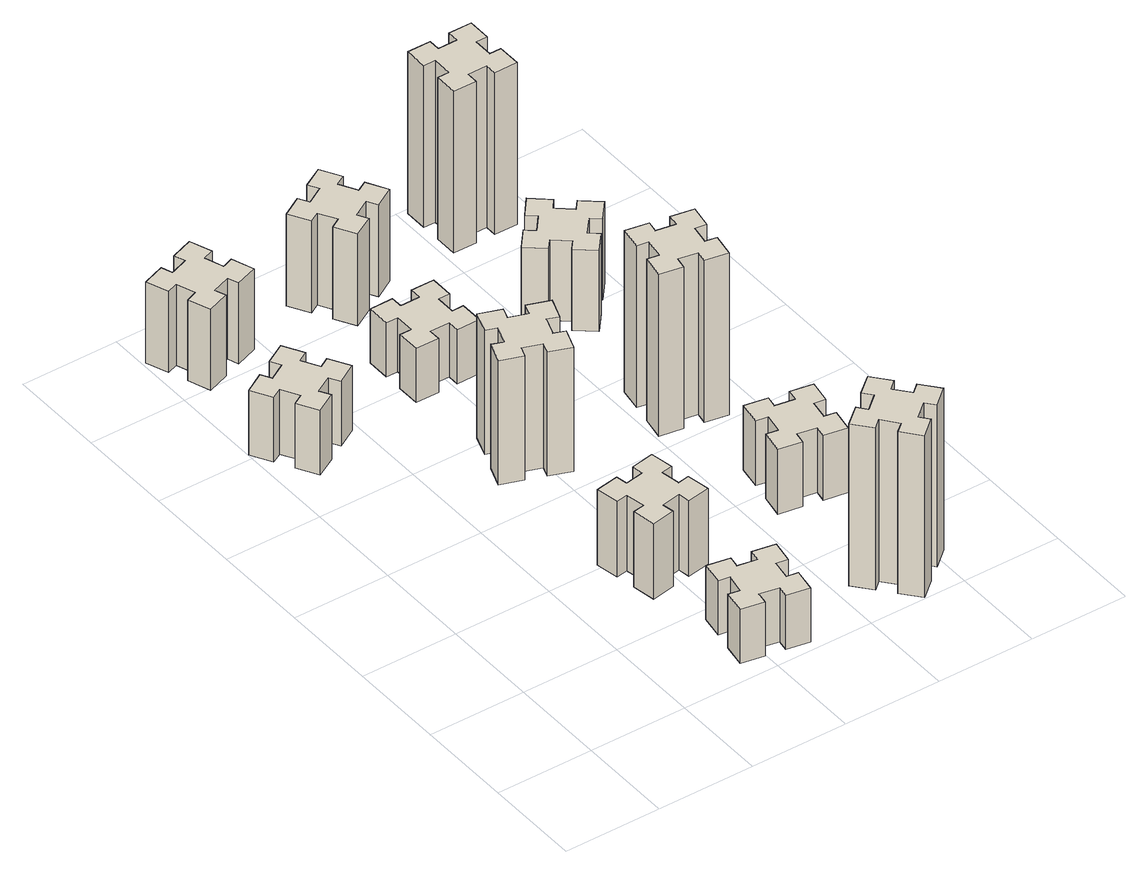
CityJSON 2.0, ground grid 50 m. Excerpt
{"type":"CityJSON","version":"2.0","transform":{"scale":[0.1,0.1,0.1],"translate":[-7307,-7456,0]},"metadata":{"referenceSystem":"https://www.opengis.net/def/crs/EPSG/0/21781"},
"CityObjects":{
"building1":{"type":"Building","attributes":{"class":"1000","function":"1000","usage":"1000","yearOfConstruction":2016,"roofType":"1000","measuredHeight":36,"storeysAboveGround":30,"storeysBelowGround":0},"geometry":[{"type":"Solid","lod":"1","boundaries":[[[[0,1,2,3,4,5,6,7,8,9,10,11,12,13,14,15,16,17,18,19]],[[17,16,20,21]],[[16,15,22,20]],[[15,14,23,22]],[[14,13,24,23]],[[13,12,25,24]],[[12,11,26,25]],[[11,10,27,26]],[[10,9,28,27]],[[9,8,29,28]],[[8,7,30,29]],[[7,6,31,30]],[[6,5,32,31]],[[5,4,33,32]],[[4,3,34,33]],[[3,2,35,34]],[[2,1,36,35]],[[1,0,37,36]],[[0,19,38,37]],[[19,18,39,38]],[[18,17,21,39]],[[24,25,26,27,28,29,30,31,32,33,34,35,36,37,38,39,21,20,22,23]]]]}]},
"building2":{"type":"Building","attributes":{"class":"1000","function":"1000","usage":"1000","yearOfConstruction":2016,"roofType":"1000","measuredHeight":30,"storeysAboveGround":30,"storeysBelowGround":0},"geometry":[{"type":"Solid","lod":"1","boundaries":[[[[40,41,42,43,44,45,46,47,48,49,50,51,52,53,54,55,56,57,58,59]],[[57,56,60,61]],[[56,55,62,60]],[[55,54,63,62]],[[54,53,64,63]],[[53,52,65,64]],[[52,51,66,65]],[[51,50,67,66]],[[50,49,68,67]],[[49,48,69,68]],[[48,47,70,69]],[[47,46,71,70]],[[46,45,72,71]],[[45,44,73,72]],[[44,43,74,73]],[[43,42,75,74]],[[42,41,76,75]],[[41,40,77,76]],[[40,59,78,77]],[[59,58,79,78]],[[58,57,61,79]],[[64,65,66,67,68,69,70,71,72,73,74,75,76,77,78,79,61,60,62,63]]]]}]},
"building3":{"type":"Building","attributes":{"class":"1000","function":"1000","usage":"1000","yearOfConstruction":2016,"roofType":"1000","measuredHeight":45,"storeysAboveGround":30,"storeysBelowGround":0},"geometry":[{"type":"Solid","lod":"1","boundaries":[[[[80,81,82,83,84,85,86,87,88,89,90,91,92,93,94,95,96,97,98,99]],[[97,96,100,101]],[[96,95,102,100]],[[95,94,103,102]],[[94,93,104,103]],[[93,92,105,104]],[[92,91,106,105]],[[91,90,107,106]],[[90,89,108,107]],[[89,88,109,108]],[[88,87,110,109]],[[87,86,111,110]],[[86,85,112,111]],[[85,84,113,112]],[[84,83,114,113]],[[83,82,115,114]],[[82,81,116,115]],[[81,80,117,116]],[[80,99,118,117]],[[99,98,119,118]],[[98,97,101,119]],[[104,105,106,107,108,109,110,111,112,113,114,115,116,117,118,119,101,100,102,103]]]]}]},
"building4":{"type":"Building","attributes":{"class":"1000","function":"1000","usage":"1000","yearOfConstruction":2016,"roofType":"1000","measuredHeight":42,"storeysAboveGround":30,"storeysBelowGround":0},"geometry":[{"type":"Solid","lod":"1","boundaries":[[[[120,121,122,123,124,125,126,127,128,129,130,131,132,133,134,135,136,137,138,139]],[[137,136,140,141]],[[136,135,142,140]],[[135,134,143,142]],[[134,133,144,143]],[[133,132,145,144]],[[132,131,146,145]],[[131,130,147,146]],[[130,129,148,147]],[[129,128,149,148]],[[128,127,150,149]],[[127,126,151,150]],[[126,125,152,151]],[[125,124,153,152]],[[124,123,154,153]],[[123,122,155,154]],[[122,121,156,155]],[[121,120,157,156]],[[120,139,158,157]],[[139,138,159,158]],[[138,137,141,159]],[[144,145,146,147,148,149,150,151,152,153,154,155,156,157,158,159,141,140,142,143]]]]}]},
"building5":{"type":"Building","attributes":{"class":"1000","function":"1000","usage":"1000","yearOfConstruction":2016,"roofType":"1000","measuredHeight":69,"storeysAboveGround":30,"storeysBelowGround":0},"geometry":[{"type":"Solid","lod":"1","boundaries":[[[[160,161,162,163,164,165,166,167,168,169,170,171,172,173,174,175,176,177,178,179]],[[177,176,180,181]],[[176,175,182,180]],[[175,174,183,182]],[[174,173,184,183]],[[173,172,185,184]],[[172,171,186,185]],[[171,170,187,186]],[[170,169,188,187]],[[169,168,189,188]],[[168,167,190,189]],[[167,166,191,190]],[[166,165,192,191]],[[165,164,193,192]],[[164,163,194,193]],[[163,162,195,194]],[[162,161,196,195]],[[161,160,197,196]],[[160,179,198,197]],[[179,178,199,198]],[[178,177,181,199]],[[184,185,186,187,188,189,190,191,192,193,194,195,196,197,198,199,181,180,182,183]]]]}]},
"building6":{"type":"Building","attributes":{"class":"1000","function":"1000","usage":"1000","yearOfConstruction":2016,"roofType":"1000","measuredHeight":30,"storeysAboveGround":30,"storeysBelowGround":0},"geometry":[{"type":"Solid","lod":"1","boundaries":[[[[200,201,202,203,204,205,206,207,208,209,210,211,212,213,214,215,216,217,218,219]],[[217,216,220,221]],[[216,215,222,220]],[[215,214,223,222]],[[214,213,224,223]],[[213,212,225,224]],[[212,211,226,225]],[[211,210,227,226]],[[210,209,228,227]],[[209,208,229,228]],[[208,207,230,229]],[[207,206,231,230]],[[206,205,232,231]],[[205,204,233,232]],[[204,203,234,233]],[[203,202,235,234]],[[202,201,236,235]],[[201,200,237,236]],[[200,219,238,237]],[[219,218,239,238]],[[218,217,221,239]],[[224,225,226,227,228,229,230,231,232,233,234,235,236,237,238,239,221,220,222,223]]]]}]},
"building7":{"type":"Building","attributes":{"class":"1000","function":"1000","usage":"1000","yearOfConstruction":2016,"roofType":"1000","measuredHeight":90,"storeysAboveGround":30,"storeysBelowGround":0},"geometry":[{"type":"Solid","lod":"1","boundaries":[[[[240,241,242,243,244,245,246,247,248,249,250,251,252,253,254,255,256,257,258,259]],[[257,256,260,261]],[[256,255,262,260]],[[255,254,263,262]],[[254,253,264,263]],[[253,252,265,264]],[[252,251,266,265]],[[251,250,267,266]],[[250,249,268,267]],[[249,248,269,268]],[[248,247,270,269]],[[247,246,271,270]],[[246,245,272,271]],[[245,244,273,272]],[[244,243,274,273]],[[243,242,275,274]],[[242,241,276,275]],[[241,240,277,276]],[[240,259,278,277]],[[259,258,279,278]],[[258,257,261,279]],[[264,265,266,267,268,269,270,271,272,273,274,275,276,277,278,279,261,260,262,263]]]]}]},
"building8":{"type":"Building","attributes":{"class":"1000","function":"1000","usage":"1000","yearOfConstruction":2016,"roofType":"1000","measuredHeight":51,"storeysAboveGround":30,"storeysBelowGround":0},"geometry":[{"type":"Solid","lod":"1","boundaries":[[[[280,281,282,283,284,285,286,287,288,289,290,291,292,293,294,295,296,297,298,299]],[[297,296,300,301]],[[296,295,302,300]],[[295,294,303,302]],[[294,293,304,303]],[[293,292,305,304]],[[292,291,306,305]],[[291,290,307,306]],[[290,289,308,307]],[[289,288,309,308]],[[288,287,310,309]],[[287,286,311,310]],[[286,285,312,311]],[[285,284,313,312]],[[284,283,314,313]],[[283,282,315,314]],[[282,281,316,315]],[[281,280,317,316]],[[280,299,318,317]],[[299,298,319,318]],[[298,297,301,319]],[[304,305,306,307,308,309,310,311,312,313,314,315,316,317,318,319,301,300,302,303]]]]}]},
"building9":{"type":"Building","attributes":{"class":"1000","function":"1000","usage":"1000","yearOfConstruction":2016,"roofType":"1000","measuredHeight":36,"storeysAboveGround":30,"storeysBelowGround":0},"geometry":[{"type":"Solid","lod":"1","boundaries":[[[[320,321,322,323,324,325,326,327,328,329,330,331,332,333,334,335,336,337,338,339]],[[337,336,340,341]],[[336,335,342,340]],[[335,334,343,342]],[[334,333,344,343]],[[333,332,345,344]],[[332,331,346,345]],[[331,330,347,346]],[[330,329,348,347]],[[329,328,349,348]],[[328,327,350,349]],[[327,326,351,350]],[[326,325,352,351]],[[325,324,353,352]],[[324,323,354,353]],[[323,322,355,354]],[[322,321,356,355]],[[321,320,357,356]],[[320,339,358,357]],[[339,338,359,358]],[[338,337,341,359]],[[344,345,346,347,348,349,350,351,352,353,354,355,356,357,358,359,341,340,342,343]]]]}]},
"building10":{"type":"Building","attributes":{"class":"1000","function":"1000","usage":"1000","yearOfConstruction":2016,"roofType":"1000","measuredHeight":90,"storeysAboveGround":30,"storeysBelowGround":0},"geometry":[{"type":"Solid","lod":"1","boundaries":[[[[360,361,362,363,364,365,366,367,368,369,370,371,372,373,374,375,376,377,378,379]],[[377,376,380,381]],[[376,375,382,380]],[[375,374,383,382]],[[374,373,384,383]],[[373,372,385,384]],[[372,371,386,385]],[[371,370,387,386]],[[370,369,388,387]],[[369,368,389,388]],[[368,367,390,389]],[[367,366,391,390]],[[366,365,392,391]],[[365,364,393,392]],[[364,363,394,393]],[[363,362,395,394]],[[362,361,396,395]],[[361,360,397,396]],[[360,379,398,397]],[[379,378,399,398]],[[378,377,381,399]],[[384,385,386,387,388,389,390,391,392,393,394,395,396,397,398,399,381,380,382,383]]]]}]},
"building11":{"type":"Building","attributes":{"class":"1000","function":"1000","usage":"1000","yearOfConstruction":2016,"roofType":"1000","measuredHeight":45,"storeysAboveGround":30,"storeysBelowGround":0},"geometry":[{"type":"Solid","lod":"1","boundaries":[[[[400,401,402,403,404,405,406,407,408,409,410,411,412,413,414,415,416,417,418,419]],[[417,416,420,421]],[[416,415,422,420]],[[415,414,423,422]],[[414,413,424,423]],[[413,412,425,424]],[[412,411,426,425]],[[411,410,427,426]],[[410,409,428,427]],[[409,408,429,428]],[[408,407,430,429]],[[407,406,431,430]],[[406,405,432,431]],[[405,404,433,432]],[[404,403,434,433]],[[403,402,435,434]],[[402,401,436,435]],[[401,400,437,436]],[[400,419,438,437]],[[419,418,439,438]],[[418,417,421,439]],[[424,425,426,427,428,429,430,431,432,433,434,435,436,437,438,439,421,420,422,423]]]]}]},
"building12":{"type":"Building","attributes":{"class":"1000","function":"1000","usage":"1000","yearOfConstruction":2016,"roofType":"1000","measuredHeight":90,"storeysAboveGround":30,"storeysBelowGround":0},"geometry":[{"type":"Solid","lod":"1","boundaries":[[[[440,441,442,443,444,445,446,447,448,449,450,451,452,453,454,455,456,457,458,459]],[[457,456,460,461]],[[456,455,462,460]],[[455,454,463,462]],[[454,453,464,463]],[[453,452,465,464]],[[452,451,466,465]],[[451,450,467,466]],[[450,449,468,467]],[[449,448,469,468]],[[448,447,470,469]],[[447,446,471,470]],[[446,445,472,471]],[[445,444,473,472]],[[444,443,474,473]],[[443,442,475,474]],[[442,441,476,475]],[[441,440,477,476]],[[440,459,478,477]],[[459,458,479,478]],[[458,457,461,479]],[[464,465,466,467,468,469,470,471,472,473,474,475,476,477,478,479,461,460,462,463]]]]}]}
},
"vertices":[
[356,2477,0],[306,2564,0],[358,2594,0],[298,2698,0],[194,2638,0],[224,2586,0],[137,2536,0],[107,2588,0],[3,2528,0],[63,2424,0],[115,2454,0],[165,2367,0],[113,2337,0],[173,2233,0],[277,2293,0],[247,2345,0],[334,2395,0],[364,2343,0],[468,2403,0],[408,2507,0],[334,2395,360],[364,2343,360],[247,2345,360],[277,2293,360],[173,2233,360],[113,2337,360],[165,2367,360],[115,2454,360],[63,2424,360],[3,2528,360],[107,2588,360],[137,2536,360],[224,2586,360],[194,2638,360],[298,2698,360],[358,2594,360],[306,2564,360],[356,2477,360],[408,2507,360],[468,2403,360],
[976,314,0],[958,215,0],[899,226,0],[878,107,0],[997,87,0],[1007,146,0],[1105,128,0],[1095,69,0],[1213,48,0],[1234,167,0],[1175,177,0],[1192,275,0],[1251,265,0],[1272,383,0],[1154,404,0],[1144,345,0],[1045,362,0],[1056,421,0],[937,442,0],[917,324,0],[1045,362,300],[1056,421,300],[1144,345,300],[1154,404,300],[1272,383,300],[1251,265,300],[1192,275,300],[1175,177,300],[1234,167,300],[1213,48,300],[1095,69,300],[1105,128,300],[1007,146,300],[997,87,300],[878,107,300],[899,226,300],[958,215,300],[976,314,300],[917,324,300],[937,442,300],
[245,3326,0],[151,3292,0],[130,3348,0],[17,3307,0],[59,3194,0],[115,3215,0],[149,3121,0],[93,3100,0],[134,2987,0],[247,3029,0],[226,3085,0],[320,3119,0],[340,3063,0],[453,3104,0],[412,3217,0],[356,3196,0],[322,3290,0],[378,3310,0],[337,3423,0],[224,3382,0],[322,3290,450],[378,3310,450],[356,3196,450],[412,3217,450],[453,3104,450],[340,3063,450],[320,3119,450],[226,3085,450],[247,3029,450],[134,2987,450],[93,3100,450],[149,3121,450],[115,3215,450],[59,3194,450],[17,3307,450],[130,3348,450],[151,3292,450],[245,3326,450],[224,3382,450],[337,3423,450],
[1005,1002,0],[907,985,0],[897,1044,0],[778,1023,0],[799,905,0],[858,915,0],[876,817,0],[817,807,0],[837,688,0],[956,709,0],[945,768,0],[1044,786,0],[1054,727,0],[1172,747,0],[1151,866,0],[1092,855,0],[1075,954,0],[1134,964,0],[1113,1082,0],[995,1061,0],[1075,954,420],[1134,964,420],[1092,855,420],[1151,866,420],[1172,747,420],[1054,727,420],[1044,786,420],[945,768,420],[956,709,420],[837,688,420],[817,807,420],[876,817,420],[858,915,420],[799,905,420],[778,1023,420],[897,1044,420],[907,985,420],[1005,1002,420],[995,1061,420],[1113,1082,420],
[1062,1741,0],[1096,1835,0],[1152,1814,0],[1193,1927,0],[1080,1968,0],[1060,1912,0],[966,1946,0],[987,2002,0],[874,2043,0],[833,1930,0],[889,1910,0],[855,1816,0],[799,1837,0],[757,1724,0],[870,1683,0],[891,1739,0],[985,1705,0],[964,1649,0],[1077,1607,0],[1118,1720,0],[985,1705,690],[964,1649,690],[891,1739,690],[870,1683,690],[757,1724,690],[799,1837,690],[855,1816,690],[889,1910,690],[833,1930,690],[874,2043,690],[987,2002,690],[966,1946,690],[1060,1912,690],[1080,1968,690],[1193,1927,690],[1152,1814,690],[1096,1835,690],[1062,1741,690],[1118,1720,690],[1077,1607,690],
[1085,2515,0],[1085,2615,0],[1145,2615,0],[1145,2735,0],[1025,2735,0],[1025,2675,0],[925,2675,0],[925,2735,0],[805,2735,0],[805,2615,0],[865,2615,0],[865,2515,0],[805,2515,0],[805,2395,0],[925,2395,0],[925,2455,0],[1025,2455,0],[1025,2395,0],[1145,2395,0],[1145,2515,0],[1025,2455,300],[1025,2395,300],[925,2455,300],[925,2395,300],[805,2395,300],[805,2515,300],[865,2515,300],[865,2615,300],[805,2615,300],[805,2735,300],[925,2735,300],[925,2675,300],[1025,2675,300],[1025,2735,300],[1145,2735,300],[1145,2615,300],[1085,2615,300],[1085,2515,300],[1145,2515,300],[1145,2395,300],
[1848,129,0],[1924,193,0],[1963,147,0],[2055,224,0],[1978,316,0],[1932,278,0],[1867,354,0],[1913,393,0],[1836,485,0],[1744,408,0],[1783,362,0],[1706,297,0],[1668,343,0],[1576,266,0],[1653,174,0],[1699,213,0],[1763,136,0],[1717,98,0],[1794,6,0],[1886,83,0],[1763,136,900],[1717,98,900],[1699,213,900],[1653,174,900],[1576,266,900],[1668,343,900],[1706,297,900],[1783,362,900],[1744,408,900],[1836,485,900],[1913,393,900],[1867,354,900],[1932,278,900],[1978,316,900],[2055,224,900],[1963,147,900],[1924,193,900],[1848,129,900],[1886,83,900],[1794,6,900],
[1096,3217,0],[1046,3304,0],[1098,3334,0],[1038,3438,0],[934,3378,0],[964,3326,0],[877,3276,0],[847,3328,0],[743,3268,0],[803,3164,0],[855,3194,0],[905,3107,0],[853,3077,0],[913,2973,0],[1017,3033,0],[987,3085,0],[1074,3135,0],[1104,3083,0],[1208,3143,0],[1148,3247,0],[1074,3135,510],[1104,3083,510],[987,3085,510],[1017,3033,510],[913,2973,510],[853,3077,510],[905,3107,510],[855,3194,510],[803,3164,510],[743,3268,510],[847,3328,510],[877,3276,510],[964,3326,510],[934,3378,510],[1038,3438,510],[1098,3334,510],[1046,3304,510],[1096,3217,510],[1148,3247,510],[1208,3143,510],
[1747,886,0],[1845,868,0],[1835,809,0],[1953,788,0],[1974,907,0],[1915,917,0],[1932,1015,0],[1991,1005,0],[2012,1123,0],[1894,1144,0],[1884,1085,0],[1785,1102,0],[1796,1161,0],[1677,1182,0],[1657,1064,0],[1716,1054,0],[1698,955,0],[1639,966,0],[1618,847,0],[1737,827,0],[1698,955,360],[1639,966,360],[1716,1054,360],[1657,1064,360],[1677,1182,360],[1796,1161,360],[1785,1102,360],[1884,1085,360],[1894,1144,360],[2012,1123,360],[1991,1005,360],[1932,1015,360],[1915,917,360],[1974,907,360],[1953,788,360],[1835,809,360],[1845,868,360],[1747,886,360],[1737,827,360],[1618,847,360],
[1815,1657,0],[1832,1755,0],[1891,1745,0],[1912,1863,0],[1794,1884,0],[1784,1825,0],[1685,1842,0],[1696,1901,0],[1577,1922,0],[1557,1804,0],[1616,1794,0],[1598,1695,0],[1539,1706,0],[1518,1587,0],[1637,1567,0],[1647,1626,0],[1745,1608,0],[1735,1549,0],[1853,1528,0],[1874,1647,0],[1745,1608,900],[1735,1549,900],[1647,1626,900],[1637,1567,900],[1518,1587,900],[1539,1706,900],[1598,1695,900],[1616,1794,900],[1557,1804,900],[1577,1922,900],[1696,1901,900],[1685,1842,900],[1784,1825,900],[1794,1884,900],[1912,1863,900],[1891,1745,900],[1832,1755,900],[1815,1657,900],[1874,1647,900],[1853,1528,900],
[1824,2617,0],[1748,2682,0],[1786,2728,0],[1694,2805,0],[1617,2713,0],[1663,2674,0],[1599,2598,0],[1553,2636,0],[1476,2544,0],[1568,2467,0],[1606,2513,0],[1683,2449,0],[1644,2403,0],[1736,2326,0],[1813,2418,0],[1767,2456,0],[1832,2533,0],[1878,2494,0],[1955,2586,0],[1863,2663,0],[1832,2533,450],[1878,2494,450],[1767,2456,450],[1813,2418,450],[1736,2326,450],[1644,2403,450],[1683,2449,450],[1606,2513,450],[1568,2467,450],[1476,2544,450],[1553,2636,450],[1599,2598,450],[1663,2674,450],[1617,2713,450],[1694,2805,450],[1786,2728,450],[1748,2682,450],[1824,2617,450],[1863,2663,450],[1955,2586,450],
[1665,3195,0],[1765,3195,0],[1765,3135,0],[1885,3135,0],[1885,3255,0],[1825,3255,0],[1825,3355,0],[1885,3355,0],[1885,3475,0],[1765,3475,0],[1765,3415,0],[1665,3415,0],[1665,3475,0],[1545,3475,0],[1545,3355,0],[1605,3355,0],[1605,3255,0],[1545,3255,0],[1545,3135,0],[1665,3135,0],[1605,3255,900],[1545,3255,900],[1605,3355,900],[1545,3355,900],[1545,3475,900],[1665,3475,900],[1665,3415,900],[1765,3415,900],[1765,3475,900],[1885,3475,900],[1885,3355,900],[1825,3355,900],[1825,3255,900],[1885,3255,900],[1885,3135,900],[1765,3135,900],[1765,3195,900],[1665,3195,900],[1665,3135,900],[1545,3135,900]
]}
